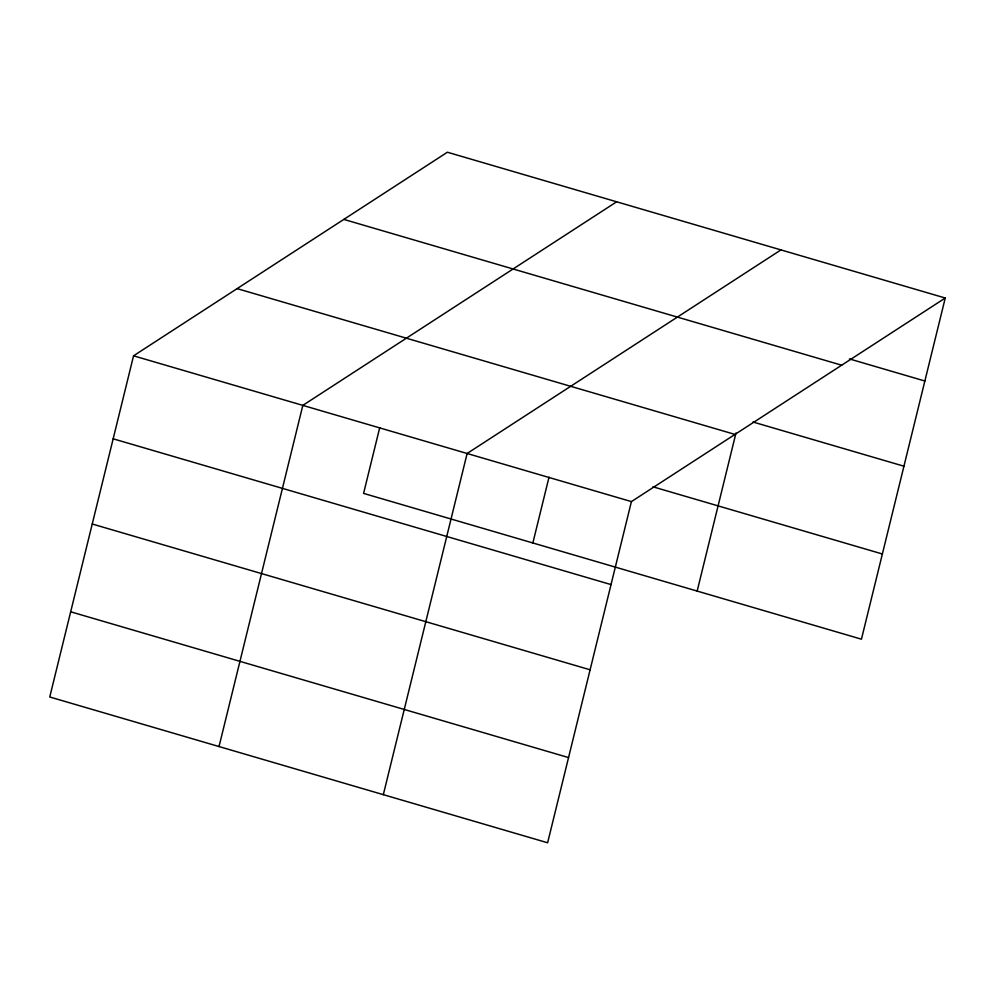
<?xml version="1.0" encoding="UTF-8"?>
<svg xmlns="http://www.w3.org/2000/svg" width="995" height="995" viewBox="0 0 995 995"><rect width="100%" height="100%" fill="white"/><g stroke="black" fill="none" stroke-linecap="round" stroke-linejoin="round"><path stroke-width="1.49" d="M133.554 355.812L49.75 696.985L547.623 842.777L631.415 501.604L945.25 298.015L447.377 152.223L133.554 355.812L631.415 501.604M219.024 746.548L302.828 405.375L616.651 201.798M379.729 427.639L363.585 493.396L861.446 639.188L945.25 298.015M383.324 794.657L467.128 453.484L780.951 249.907M532.86 542.971L549.016 477.202M697.159 591.08L735.989 432.974M849.382 358.909L924.865 381.01M343.822 219.41L841.683 365.202M752.966 422.004L903.933 466.207M237.108 288.625L734.982 434.417M652.956 486.804L882.378 553.991M113.169 438.807L611.029 584.587M92.236 524.004L590.11 669.797M70.682 611.788L568.543 757.568"/></g></svg>
